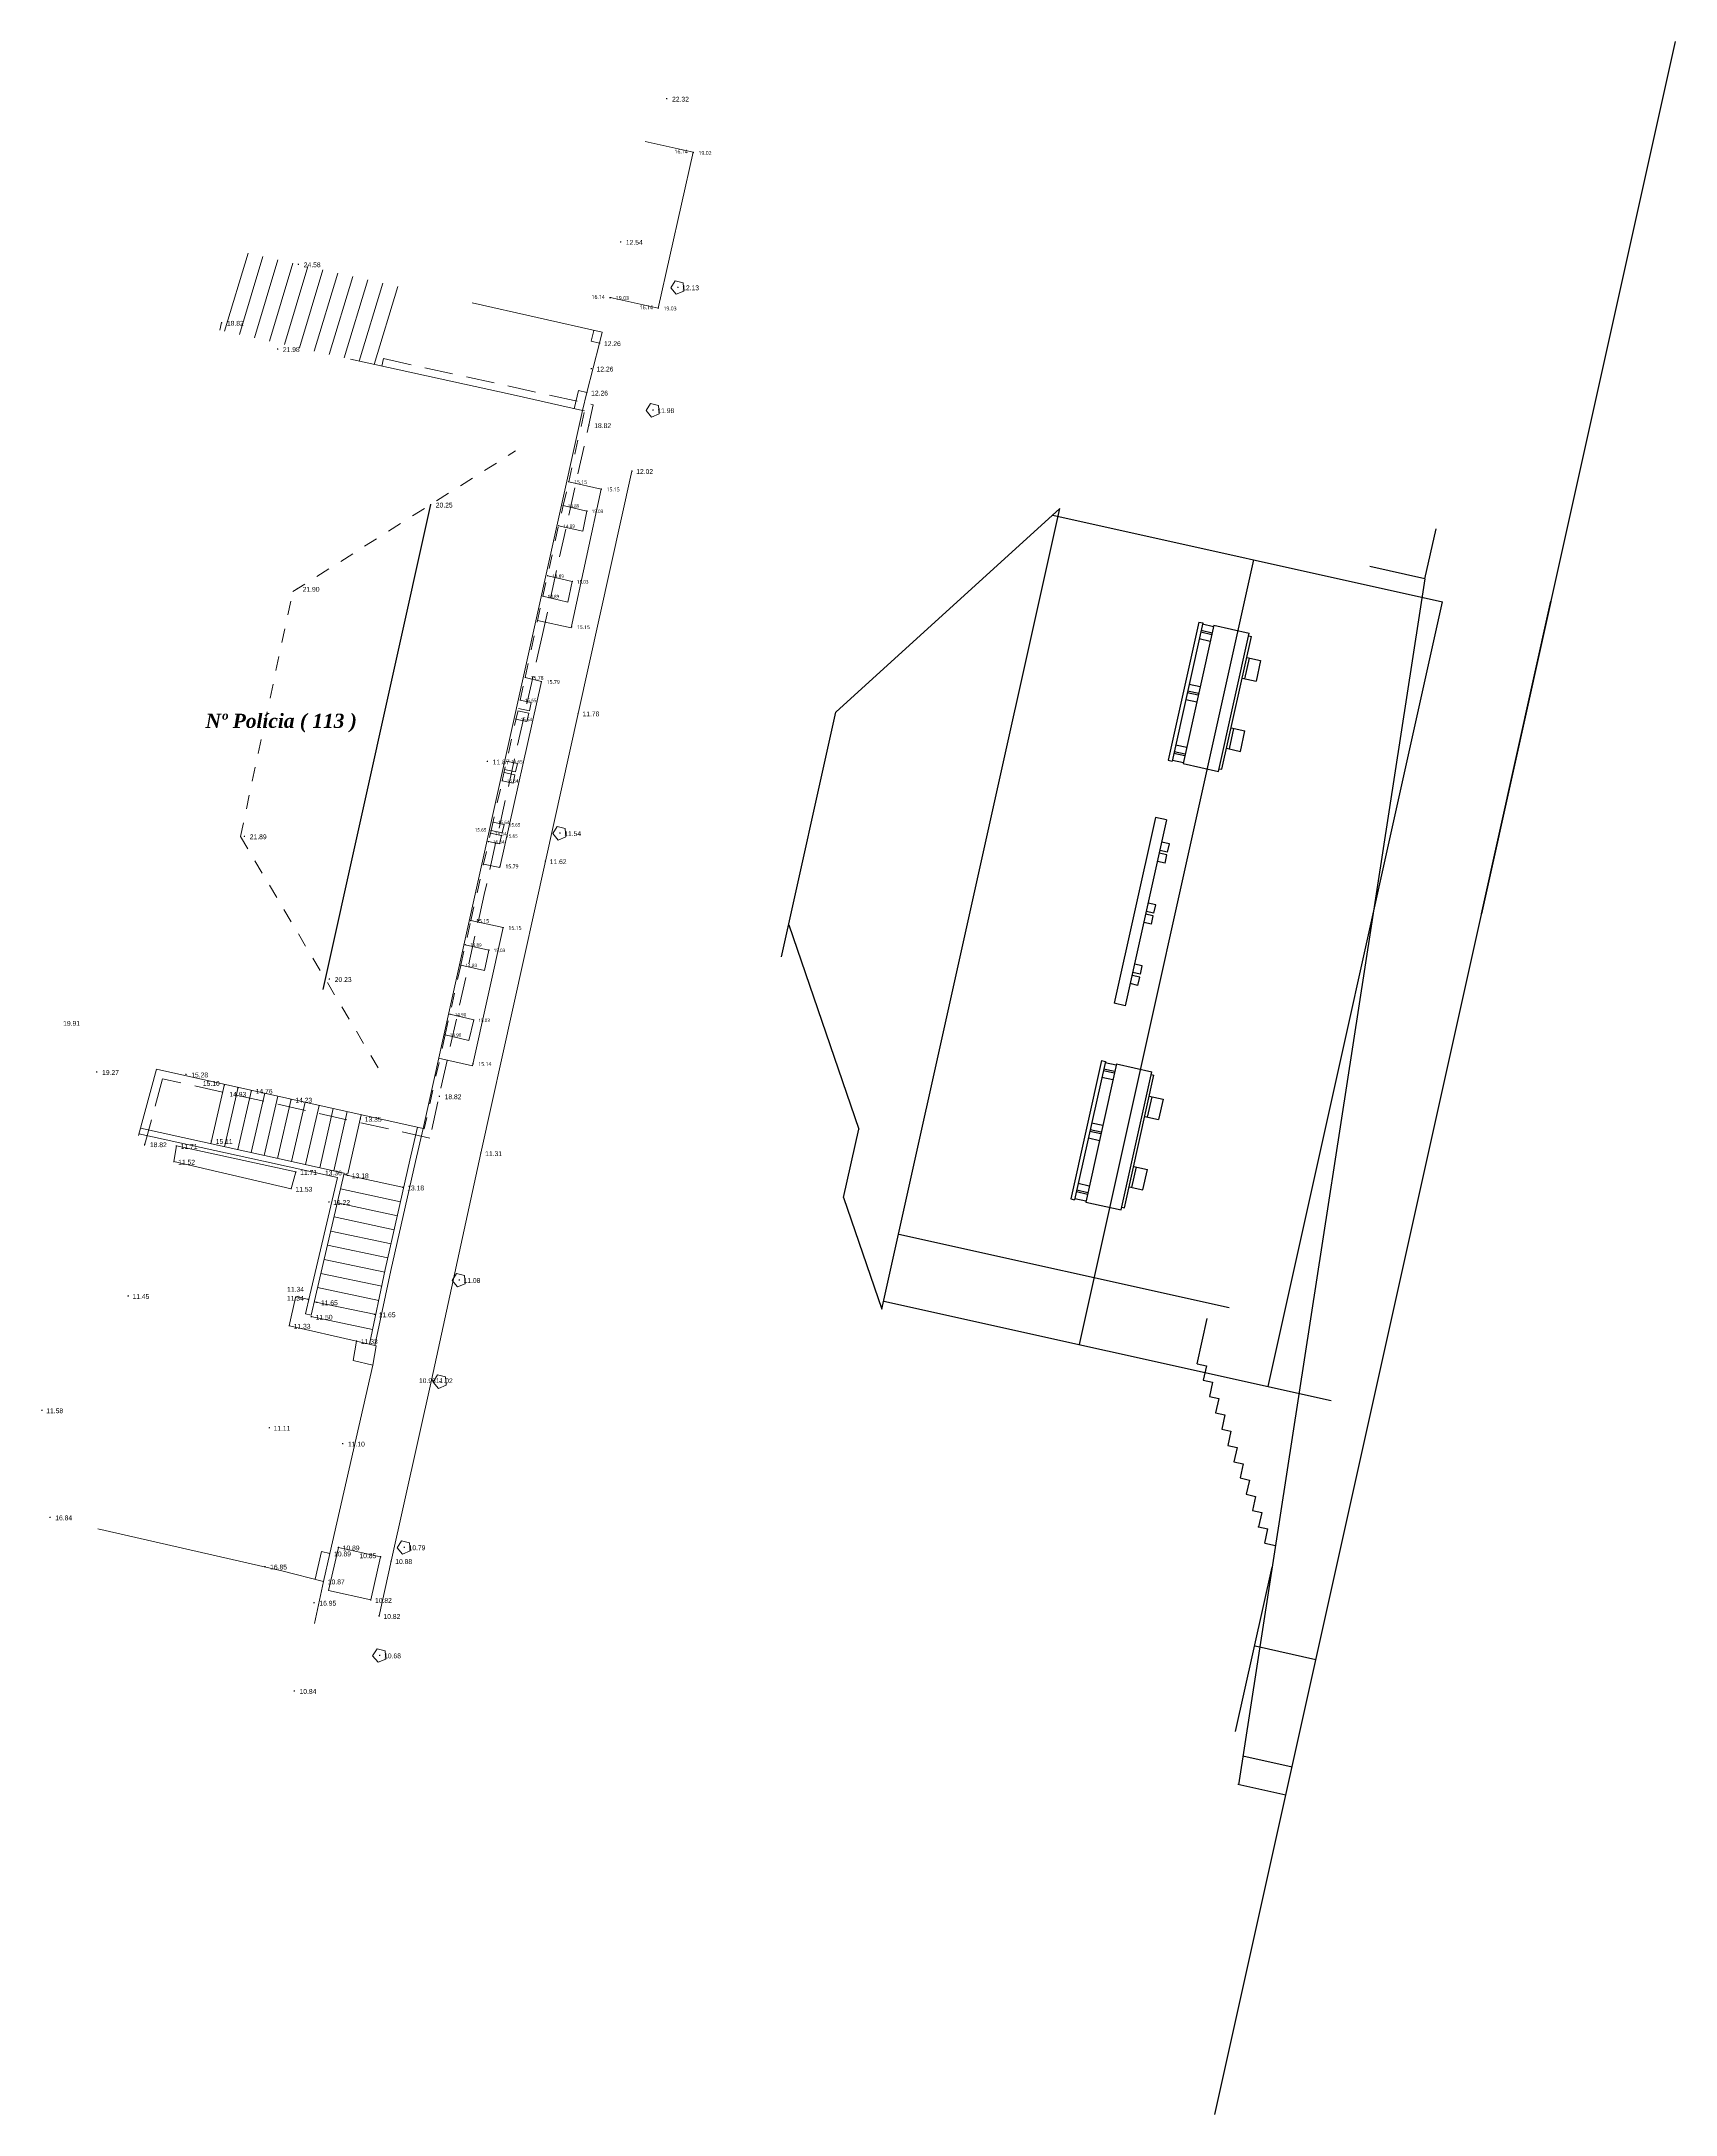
# Model space of a CAD drawing. Header units: millimetres. Extents: x 1778 to 2471, y 1406 to 1876.
# Drawn here: x 1918.93 to 1947.78, y 1499.81 to 1536.41 of the extents above; entities that cross this region are included whole.
import ezdxf
from ezdxf.enums import TextEntityAlignment as Align

# ---------------------------------------------------------------- set-up
doc = ezdxf.new("R2010")
doc.units = ezdxf.units.MM
doc.linetypes.add('RAYITAS', pattern=[0.5, 0.25, -0.25])
doc.linetypes.add('TRAZOS', pattern=[0.75, 0.5, -0.25])
for name, color, linetype, lineweight in [('02_Lev_22abril2023', 7, 'Continuous', 0), ('05_Cerceas', 7, 'Continuous', 0), ('06_Soleiras', 7, 'Continuous', 0), ('07_Coroamento_muro', 7, 'Continuous', 0), ('10_Varandas_Pnts', 7, 'Continuous', 0), ('construcao', 6, 'Continuous', 0), ('cxs', 7, 'Continuous', 0), ('cxs_agua', 7, 'Continuous', 0), ('escadas_degraus', 7, 'Continuous', 0), ('lancil', 7, 'Continuous', 0), ('linha_cume', 7, 'Continuous', 0), ('muro', 7, 'Continuous', 0), ('pilares', 7, 'Continuous', 0), ('Pilares_suporte_varanda', 7, 'Continuous', 0), ('texto', 7, 'Continuous', 0), ('varanda', 7, 'Continuous', 0)]:
    doc.layers.add(name, color=color, linetype=linetype, lineweight=lineweight)
doc.styles.add('Arial', font='arial.ttf', dxfattribs={"height": 0.2})
doc.styles.add('Segoe UI', font='segoeui.ttf', dxfattribs={"height": 0.2})
doc.styles.add('Times New Roman', font='timesbi.ttf', dxfattribs={"height": 0.2})

msp = doc.modelspace()

# ---------------------------------------------------------------- linework, layer by layer
for p, q in [((1939.645, 1499.811), (1947.776, 1536.406)), ((1925.799, 1528.23), (1923.897, 1519.671)), ((1936.91, 1528.164), (1932.955, 1524.564)), ((1933.768, 1514.026), (1936.91, 1528.164)), ((1936.781, 1528.047), (1943.663, 1526.517)), ((1943.353, 1526.92), (1943.549, 1527.8)), ((1937.256, 1513.404), (1940.335, 1527.257)), ((1943.353, 1526.92), (1942.377, 1527.137)), ((1943.353, 1526.92), (1940.061, 1505.634)), ((1940.585, 1512.664), (1943.663, 1526.517)), ((1944.353, 1521.009), (1945.577, 1526.524)), ((1944.355, 1521.008), (1945.58, 1526.524)), ((1944.355, 1521.008), (1945.58, 1526.524)), ((1944.357, 1521.008), (1945.583, 1526.523)), ((1939.363, 1526.158), (1938.821, 1523.718)), ((1939.431, 1526.143), (1938.889, 1523.703)), ((1939.627, 1526.1), (1939.084, 1523.659)), ((1939.363, 1526.158), (1939.431, 1526.143)), ((1939.427, 1526.124), (1939.622, 1526.08)), ((1939.627, 1526.1), (1940.251, 1525.961)), ((1939.564, 1525.817), (1939.369, 1525.86)), ((1939.59, 1525.934), (1939.395, 1525.977)), ((1939.596, 1525.963), (1939.401, 1526.006)), ((1939.709, 1523.52), (1940.251, 1525.961)), ((1939.769, 1523.558), (1940.289, 1525.901)), ((1940.241, 1525.912), (1940.289, 1525.901)), ((1940.176, 1525.158), (1940.256, 1525.519)), ((1940.207, 1525.53), (1940.451, 1525.476)), ((1940.451, 1525.476), (1940.371, 1525.115)), ((1939.359, 1524.894), (1939.164, 1524.937)), ((1939.385, 1525.011), (1939.19, 1525.055)), ((1940.127, 1525.169), (1940.371, 1525.115)), ((1931.996, 1520.249), (1932.955, 1524.564)), ((1939.131, 1524.791), (1939.326, 1524.748)), ((1939.352, 1524.865), (1939.157, 1524.908)), ((1939.9, 1523.918), (1939.98, 1524.28)), ((1939.932, 1524.29), (1940.176, 1524.236)), ((1940.095, 1523.875), (1940.176, 1524.236)), ((1939.115, 1523.796), (1938.92, 1523.839)), ((1939.121, 1523.825), (1938.926, 1523.869)), ((1939.147, 1523.942), (1938.952, 1523.986)), ((1939.851, 1523.929), (1940.095, 1523.875)), ((1938.821, 1523.718), (1938.889, 1523.703)), ((1938.894, 1523.722), (1939.089, 1523.679)), ((1939.084, 1523.659), (1939.709, 1523.52)), ((1939.72, 1523.569), (1939.769, 1523.558)), ((1938.596, 1522.707), (1937.868, 1519.427)), ((1938.792, 1522.664), (1938.063, 1519.384)), ((1938.792, 1522.664), (1938.596, 1522.707)), ((1938.798, 1522.048), (1938.661, 1522.078)), ((1938.809, 1522.097), (1938.672, 1522.127)), ((1938.841, 1522.243), (1938.705, 1522.274)), ((1938.766, 1521.902), (1938.798, 1522.048)), ((1938.809, 1522.097), (1938.841, 1522.243)), ((1938.766, 1521.902), (1938.629, 1521.932)), ((1938.558, 1520.969), (1938.422, 1521)), ((1938.569, 1521.018), (1938.433, 1521.048)), ((1938.602, 1521.164), (1938.465, 1521.195)), ((1938.526, 1520.823), (1938.558, 1520.969)), ((1938.569, 1521.018), (1938.602, 1521.164)), ((1932.121, 1520.811), (1933.358, 1517.205)), ((1938.526, 1520.823), (1938.389, 1520.853)), ((1938.319, 1519.891), (1938.182, 1519.921)), ((1938.33, 1519.939), (1938.193, 1519.97)), ((1938.362, 1520.086), (1938.225, 1520.116)), ((1938.286, 1519.744), (1938.319, 1519.891)), ((1938.33, 1519.939), (1938.362, 1520.086)), ((1938.063, 1519.384), (1937.868, 1519.427)), ((1938.286, 1519.744), (1938.15, 1519.774)), ((1937.643, 1518.417), (1937.101, 1515.977)), ((1937.711, 1518.402), (1937.169, 1515.961)), ((1937.907, 1518.358), (1937.364, 1515.918)), ((1937.643, 1518.417), (1937.711, 1518.402)), ((1937.707, 1518.382), (1937.902, 1518.339)), ((1937.907, 1518.358), (1938.531, 1518.22)), ((1937.844, 1518.075), (1937.648, 1518.119)), ((1937.87, 1518.193), (1937.674, 1518.236)), ((1937.876, 1518.222), (1937.681, 1518.265)), ((1937.989, 1515.779), (1938.531, 1518.22)), ((1938.049, 1515.817), (1938.569, 1518.16)), ((1938.52, 1518.171), (1938.569, 1518.16)), ((1938.455, 1517.417), (1938.536, 1517.778)), ((1938.487, 1517.789), (1938.731, 1517.735)), ((1938.731, 1517.735), (1938.651, 1517.374)), ((1937.665, 1517.27), (1937.469, 1517.313)), ((1938.407, 1517.428), (1938.651, 1517.374)), ((1933.091, 1516.001), (1933.358, 1517.205)), ((1937.411, 1517.05), (1937.606, 1517.006)), ((1937.632, 1517.124), (1937.437, 1517.167)), ((1937.639, 1517.153), (1937.443, 1517.196)), ((1938.18, 1516.177), (1938.26, 1516.538)), ((1938.211, 1516.549), (1938.455, 1516.495)), ((1937.427, 1516.201), (1937.232, 1516.244)), ((1938.131, 1516.188), (1938.375, 1516.134)), ((1938.375, 1516.134), (1938.455, 1516.495)), ((1933.091, 1516.001), (1933.768, 1514.026)), ((1937.101, 1515.977), (1937.169, 1515.961)), ((1937.173, 1515.981), (1937.369, 1515.938)), ((1937.395, 1516.055), (1937.199, 1516.098)), ((1937.401, 1516.084), (1937.206, 1516.127)), ((1937.364, 1515.918), (1937.989, 1515.779)), ((1938, 1515.828), (1938.049, 1515.817)), ((1934.063, 1515.353), (1939.894, 1514.057)), ((1933.801, 1514.172), (1941.697, 1512.417)), ((1939.331, 1513.061), (1939.51, 1513.866)), ((1939.331, 1513.061), (1939.496, 1513.025)), ((1939.496, 1513.025), (1939.44, 1512.773)), ((1939.44, 1512.773), (1939.604, 1512.737)), ((1939.604, 1512.737), (1939.548, 1512.486)), ((1939.548, 1512.486), (1939.712, 1512.449)), ((1939.712, 1512.449), (1939.657, 1512.198)), ((1939.657, 1512.198), (1939.821, 1512.162)), ((1939.821, 1512.162), (1939.765, 1511.911)), ((1939.765, 1511.911), (1939.929, 1511.874)), ((1939.929, 1511.874), (1939.873, 1511.623)), ((1939.873, 1511.623), (1940.037, 1511.586)), ((1940.037, 1511.586), (1939.982, 1511.335)), ((1939.982, 1511.335), (1940.146, 1511.299)), ((1940.146, 1511.299), (1940.09, 1511.048)), ((1940.09, 1511.048), (1940.254, 1511.011)), ((1940.254, 1511.011), (1940.198, 1510.76)), ((1940.198, 1510.76), (1940.363, 1510.724)), ((1940.363, 1510.724), (1940.307, 1510.472)), ((1940.307, 1510.472), (1940.471, 1510.436)), ((1940.471, 1510.436), (1940.415, 1510.185)), ((1940.415, 1510.185), (1940.579, 1510.148)), ((1940.524, 1509.897), (1940.579, 1510.148)), ((1940.524, 1509.897), (1940.714, 1509.855)), ((1940.01, 1506.57), (1940.655, 1509.473)), ((1941.429, 1507.838), (1940.355, 1508.077)), ((1941.007, 1505.942), (1940.138, 1506.135)), ((1940.897, 1505.448), (1940.048, 1505.637))]:
    msp.add_line(p, q)
msp.add_point((1940.415, 1510.185))
at = {"layer": '02_Lev_22abril2023', "linetype": 'Continuous', "lineweight": 0}
for p, q in [((1930.156, 1532.067), (1930.173, 1532.067)), ((1930.165, 1532.058), (1930.165, 1532.075)), ((1928.775, 1531.081), (1928.792, 1531.081)), ((1928.783, 1531.072), (1928.783, 1531.089)), ((1928.549, 1530.208), (1928.566, 1530.208)), ((1928.558, 1530.199), (1928.558, 1530.216)), ((1929.719, 1529.899), (1929.736, 1529.899)), ((1929.727, 1529.891), (1929.727, 1529.908)), ((1929.345, 1528.823), (1929.362, 1528.823)), ((1929.353, 1528.815), (1929.353, 1528.832)), ((1928.404, 1524.537), (1928.404, 1524.554)), ((1928.396, 1524.545), (1928.413, 1524.545)), ((1928.074, 1522.432), (1928.091, 1522.432)), ((1928.083, 1522.423), (1928.083, 1522.44)), ((1927.818, 1521.937), (1927.835, 1521.937)), ((1927.826, 1521.929), (1927.826, 1521.946)), ((1922.148, 1517.984), (1922.165, 1517.984)), ((1922.156, 1517.975), (1922.156, 1517.992)), ((1922.389, 1517.934), (1922.406, 1517.934)), ((1922.397, 1517.925), (1922.397, 1517.942)), ((1922.628, 1517.882), (1922.645, 1517.882)), ((1922.636, 1517.874), (1922.636, 1517.891)), ((1923.327, 1517.726), (1923.344, 1517.726)), ((1923.335, 1517.718), (1923.335, 1517.735)), ((1924.552, 1517.388), (1924.569, 1517.388)), ((1924.561, 1517.38), (1924.561, 1517.397)), ((1921.304, 1516.91), (1921.321, 1516.91)), ((1921.313, 1516.901), (1921.313, 1516.918)), ((1921.922, 1516.997), (1921.939, 1516.997)), ((1921.93, 1516.989), (1921.93, 1517.006)), ((1921.259, 1516.632), (1921.276, 1516.632)), ((1921.268, 1516.624), (1921.268, 1516.641)), ((1926.678, 1516.782), (1926.695, 1516.782)), ((1926.686, 1516.774), (1926.686, 1516.791)), ((1923.33, 1516.154), (1923.347, 1516.154)), ((1923.338, 1516.146), (1923.338, 1516.163)), ((1923.412, 1516.45), (1923.429, 1516.45)), ((1923.421, 1516.442), (1923.421, 1516.459)), ((1924.301, 1516.416), (1924.318, 1516.416)), ((1924.31, 1516.408), (1924.31, 1516.425)), ((1924.325, 1516.39), (1924.342, 1516.39)), ((1924.333, 1516.382), (1924.333, 1516.399)), ((1925.302, 1516.177), (1925.319, 1516.177)), ((1925.31, 1516.168), (1925.31, 1516.185)), ((1923.997, 1515.92), (1924.014, 1515.92)), ((1924.006, 1515.911), (1924.006, 1515.928)), ((1926.296, 1514.544), (1926.313, 1514.544)), ((1926.305, 1514.535), (1926.305, 1514.552)), ((1920.453, 1514.261), (1920.47, 1514.261)), ((1920.461, 1514.252), (1920.461, 1514.269)), ((1923.408, 1514.235), (1923.425, 1514.235)), ((1923.416, 1514.226), (1923.416, 1514.243)), ((1923.629, 1514.204), (1923.646, 1514.204)), ((1923.637, 1514.196), (1923.637, 1514.213)), ((1923.78, 1514.15), (1923.797, 1514.15)), ((1923.789, 1514.141), (1923.789, 1514.158)), ((1924.799, 1513.937), (1924.816, 1513.937)), ((1924.807, 1513.928), (1924.807, 1513.945)), ((1923.298, 1513.736), (1923.315, 1513.736)), ((1923.306, 1513.727), (1923.306, 1513.744)), ((1923.687, 1513.895), (1923.704, 1513.895)), ((1923.695, 1513.886), (1923.695, 1513.903)), ((1924.484, 1513.465), (1924.501, 1513.465)), ((1924.493, 1513.456), (1924.493, 1513.473)), ((1925.808, 1512.774), (1925.825, 1512.774)), ((1925.816, 1512.765), (1925.816, 1512.782)), ((1925.959, 1512.75), (1925.976, 1512.75)), ((1925.967, 1512.742), (1925.967, 1512.759)), ((1918.931, 1512.244), (1918.948, 1512.244)), ((1918.939, 1512.235), (1918.939, 1512.252)), ((1922.942, 1511.934), (1922.959, 1511.934)), ((1922.951, 1511.925), (1922.951, 1511.942)), ((1924.012, 1509.716), (1924.029, 1509.716)), ((1924.02, 1509.708), (1924.02, 1509.725)), ((1924.164, 1509.822), (1924.181, 1509.822)), ((1924.173, 1509.813), (1924.173, 1509.83)), ((1924.909, 1509.659), (1924.926, 1509.659)), ((1924.918, 1509.65), (1924.918, 1509.667)), ((1925.092, 1509.582), (1925.109, 1509.582)), ((1925.101, 1509.573), (1925.101, 1509.59)), ((1925.326, 1509.825), (1925.343, 1509.825)), ((1925.334, 1509.817), (1925.334, 1509.834)), ((1923.901, 1509.223), (1923.918, 1509.223)), ((1923.909, 1509.215), (1923.909, 1509.232)), ((1924.734, 1508.896), (1924.751, 1508.896)), ((1924.742, 1508.888), (1924.742, 1508.905)), ((1924.883, 1508.613), (1924.9, 1508.613)), ((1924.892, 1508.604), (1924.892, 1508.621)), ((1924.894, 1507.917), (1924.911, 1507.917)), ((1924.902, 1507.909), (1924.902, 1507.926))]:
    msp.add_line(p, q, dxfattribs=at)
for p in [(1930.165, 1532.067), (1928.783, 1531.081), (1928.558, 1530.208), (1929.727, 1529.899), (1929.353, 1528.823), (1928.404, 1524.545), (1928.083, 1522.432), (1927.826, 1521.937), (1922.156, 1517.984), (1922.397, 1517.934), (1922.636, 1517.882), (1923.335, 1517.726), (1924.561, 1517.388), (1921.313, 1516.91), (1921.93, 1516.997), (1921.268, 1516.632), (1926.686, 1516.782), (1923.338, 1516.154), (1923.421, 1516.45), (1924.31, 1516.416), (1924.333, 1516.39), (1925.31, 1516.177), (1924.006, 1515.92), (1926.305, 1514.544), (1920.461, 1514.261), (1923.416, 1514.235), (1923.637, 1514.204), (1923.789, 1514.15), (1924.807, 1513.937), (1923.306, 1513.736), (1923.695, 1513.895), (1924.493, 1513.465), (1925.816, 1512.774), (1925.967, 1512.75), (1918.939, 1512.244), (1922.951, 1511.934), (1924.02, 1509.716), (1924.173, 1509.822), (1924.918, 1509.659), (1925.101, 1509.582), (1925.334, 1509.825), (1923.909, 1509.223), (1924.742, 1508.896), (1924.892, 1508.613), (1924.902, 1507.917)]:
    msp.add_point(p, dxfattribs=at)
at = {"layer": '05_Cerceas', "linetype": 'Continuous', "lineweight": 0}
for p, q in [((1929.961, 1535.397), (1929.978, 1535.397)), ((1929.969, 1535.389), (1929.969, 1535.406)), ((1923.459, 1532.473), (1923.476, 1532.473)), ((1923.467, 1532.464), (1923.467, 1532.481)), ((1922.102, 1531.441), (1922.119, 1531.441)), ((1922.111, 1531.433), (1922.111, 1531.45)), ((1928.587, 1529.634), (1928.604, 1529.634)), ((1928.596, 1529.625), (1928.596, 1529.642)), ((1925.79, 1528.23), (1925.807, 1528.23)), ((1925.799, 1528.222), (1925.799, 1528.239)), ((1923.44, 1526.745), (1923.457, 1526.745)), ((1923.449, 1526.736), (1923.449, 1526.753)), ((1922.506, 1522.376), (1922.523, 1522.376)), ((1922.514, 1522.368), (1922.514, 1522.385)), ((1924.006, 1519.856), (1924.023, 1519.856)), ((1924.015, 1519.848), (1924.015, 1519.865)), ((1919.899, 1518.215), (1919.916, 1518.215)), ((1919.908, 1518.207), (1919.908, 1518.224)), ((1925.946, 1517.787), (1925.963, 1517.787)), ((1925.955, 1517.779), (1925.955, 1517.796)), ((1920.744, 1516.94), (1920.761, 1516.94)), ((1920.752, 1516.931), (1920.752, 1516.948)), ((1919.073, 1510.353), (1919.09, 1510.353)), ((1919.082, 1510.344), (1919.082, 1510.361)), ((1922.866, 1509.485), (1922.883, 1509.485)), ((1922.874, 1509.476), (1922.874, 1509.493)), ((1923.735, 1508.847), (1923.752, 1508.847)), ((1923.743, 1508.838), (1923.743, 1508.855))]:
    msp.add_line(p, q, dxfattribs=at)
for p in [(1929.969, 1535.397), (1923.467, 1532.473), (1922.111, 1531.441), (1928.596, 1529.634), (1925.799, 1528.23), (1923.449, 1526.745), (1922.514, 1522.376), (1924.015, 1519.856), (1919.908, 1518.215), (1925.955, 1517.787), (1920.752, 1516.94), (1919.082, 1510.353), (1922.874, 1509.485), (1923.743, 1508.847)]:
    msp.add_point(p, dxfattribs=at)
at = {"layer": '06_Soleiras', "linetype": 'Continuous', "lineweight": 0}
for p, q in [((1929.145, 1532.869), (1929.162, 1532.869)), ((1929.154, 1532.861), (1929.154, 1532.878)), ((1928.628, 1530.632), (1928.645, 1530.632)), ((1928.636, 1530.623), (1928.636, 1530.64)), ((1926.795, 1523.697), (1926.812, 1523.697)), ((1926.804, 1523.688), (1926.804, 1523.705)), ((1921.473, 1518.172), (1921.49, 1518.172)), ((1921.481, 1518.163), (1921.481, 1518.18)), ((1924.24, 1511.656), (1924.257, 1511.656)), ((1924.249, 1511.647), (1924.249, 1511.664)), ((1923.384, 1507.289), (1923.401, 1507.289)), ((1923.393, 1507.28), (1923.393, 1507.297))]:
    msp.add_line(p, q, dxfattribs=at)
for p in [(1929.154, 1532.869), (1928.636, 1530.632), (1926.804, 1523.697), (1921.481, 1518.172), (1924.249, 1511.656), (1923.393, 1507.289)]:
    msp.add_point(p, dxfattribs=at)
at = {"layer": '07_Coroamento_muro', "linetype": 'Continuous', "lineweight": 0}
for p, q in [((1923.09, 1530.976), (1923.107, 1530.976)), ((1923.098, 1530.968), (1923.098, 1530.985))]:
    msp.add_line(p, q, dxfattribs=at)
msp.add_point((1923.098, 1530.976), dxfattribs=at)
at = {"layer": '10_Varandas_Pnts', "linetype": 'Continuous', "lineweight": 0}
for p, q in [((1930.423, 1534.45), (1930.44, 1534.45)), ((1930.427, 1534.444), (1930.444, 1534.444)), ((1930.432, 1534.442), (1930.432, 1534.459)), ((1930.435, 1534.436), (1930.435, 1534.453)), ((1928.958, 1531.884), (1928.975, 1531.884)), ((1928.966, 1531.875), (1928.966, 1531.892)), ((1928.968, 1531.884), (1928.985, 1531.884)), ((1928.976, 1531.876), (1928.976, 1531.893)), ((1929.809, 1531.701), (1929.826, 1531.701)), ((1929.809, 1531.7), (1929.826, 1531.7)), ((1929.817, 1531.692), (1929.817, 1531.709)), ((1929.818, 1531.692), (1929.818, 1531.709)), ((1928.229, 1528.635), (1928.246, 1528.635)), ((1928.238, 1528.627), (1928.238, 1528.644)), ((1928.805, 1528.506), (1928.822, 1528.506)), ((1928.813, 1528.498), (1928.813, 1528.515)), ((1928.28, 1526.075), (1928.297, 1526.075)), ((1928.288, 1526.066), (1928.288, 1526.083)), ((1927.461, 1525.18), (1927.478, 1525.18)), ((1927.47, 1525.171), (1927.47, 1525.188)), ((1927.747, 1525.106), (1927.764, 1525.106)), ((1927.756, 1525.098), (1927.756, 1525.115)), ((1927.018, 1521.851), (1927.035, 1521.851)), ((1927.027, 1521.843), (1927.027, 1521.86)), ((1926.51, 1520.879), (1926.51, 1520.896)), ((1926.501, 1520.888), (1926.518, 1520.888)), ((1927.072, 1520.764), (1927.089, 1520.764)), ((1927.081, 1520.756), (1927.081, 1520.773)), ((1926.54, 1518.363), (1926.557, 1518.363)), ((1926.549, 1518.354), (1926.549, 1518.371))]:
    msp.add_line(p, q, dxfattribs=at)
for p in [(1930.432, 1534.45), (1930.435, 1534.444), (1928.966, 1531.884), (1928.976, 1531.884), (1929.817, 1531.7), (1929.818, 1531.701), (1928.238, 1528.635), (1928.813, 1528.506), (1928.288, 1526.075), (1927.47, 1525.18), (1927.756, 1525.106), (1927.027, 1521.851), (1926.51, 1520.888), (1927.081, 1520.764), (1926.549, 1518.363)]:
    msp.add_point(p, dxfattribs=at)
at = {"layer": 'construcao', "linetype": 'Continuous', "lineweight": 9}
for p, q in [((1928.829, 1531.273), (1926.533, 1531.79)), ((1924.388, 1530.797), (1927.256, 1530.166)), ((1927.256, 1530.166), (1928.482, 1529.891)), ((1928.482, 1529.891), (1925.666, 1517.219)), ((1920.959, 1518.265), (1920.643, 1517.096)), ((1925.666, 1517.219), (1920.959, 1518.265)), ((1919.928, 1510.148), (1923.175, 1509.407)), ((1923.175, 1509.407), (1923.909, 1509.223)), ((1923.909, 1509.223), (1923.749, 1508.478))]:
    msp.add_line(p, q, dxfattribs=at)
at = {"layer": 'construcao', "linetype": 'TRAZOS', "lineweight": 9}
for p, q in [((1922.107, 1531.444), (1922.077, 1531.309)), ((1924.966, 1530.808), (1924.937, 1530.676)), ((1924.966, 1530.808), (1928.672, 1529.994)), ((1928.672, 1529.994), (1927.773, 1525.936)), ((1927.773, 1525.936), (1926.746, 1521.346)), ((1926.746, 1521.346), (1925.786, 1517.047)), ((1921.069, 1518.096), (1920.751, 1516.918)), ((1925.786, 1517.047), (1921.069, 1518.096))]:
    msp.add_line(p, q, dxfattribs=at)
at = {"layer": 'construcao', "linetype": 'RAYITAS', "lineweight": 5}
for p, q in [((1928.238, 1528.635), (1928.516, 1529.883)), ((1928.482, 1529.891), (1928.516, 1529.883)), ((1928.139, 1528.213), (1928.238, 1528.635)), ((1927.782, 1526.614), (1928.139, 1528.213)), ((1927.47, 1525.18), (1927.782, 1526.614)), ((1927.383, 1524.779), (1927.47, 1525.18)), ((1927.064, 1523.356), (1927.383, 1524.779)), ((1926.867, 1522.478), (1927.064, 1523.356)), ((1926.51, 1520.888), (1926.867, 1522.478)), ((1926.333, 1520.102), (1926.51, 1520.888)), ((1926.057, 1518.873), (1926.333, 1520.102)), ((1926.057, 1518.873), (1925.688, 1517.214)), ((1925.688, 1517.214), (1925.666, 1517.219))]:
    msp.add_line(p, q, dxfattribs=at)
at = {"layer": 'cxs', "linetype": 'Continuous', "lineweight": 5}
for p, q in [((1924.173, 1509.822), (1923.998, 1509.059)), ((1924.173, 1509.822), (1924.918, 1509.659)), ((1924.918, 1509.659), (1924.742, 1508.896)), ((1923.998, 1509.059), (1924.742, 1508.896))]:
    msp.add_line(p, q, dxfattribs=at)
at = {"layer": 'cxs', "linetype": 'Continuous', "lineweight": 0}
for points in [[(1930.117, 1532.182), (1930.04, 1532.057), (1930.136, 1531.945), (1930.271, 1532.001), (1930.26, 1532.148), (1930.117, 1532.182)], [(1929.68, 1530.014), (1929.603, 1529.889), (1929.698, 1529.777), (1929.834, 1529.834), (1929.822, 1529.98), (1929.68, 1530.014)], [(1928.035, 1522.547), (1927.958, 1522.422), (1928.054, 1522.31), (1928.189, 1522.367), (1928.178, 1522.513), (1928.035, 1522.547)], [(1926.257, 1514.659), (1926.18, 1514.534), (1926.276, 1514.422), (1926.411, 1514.478), (1926.4, 1514.625), (1926.257, 1514.659)], [(1925.92, 1512.866), (1925.843, 1512.74), (1925.938, 1512.629), (1926.074, 1512.685), (1926.062, 1512.831), (1925.92, 1512.866)], [(1925.287, 1509.941), (1925.21, 1509.815), (1925.305, 1509.704), (1925.441, 1509.76), (1925.429, 1509.906), (1925.287, 1509.941)], [(1924.854, 1508.033), (1924.777, 1507.907), (1924.873, 1507.796), (1925.009, 1507.852), (1924.997, 1507.998), (1924.854, 1508.033)]]:
    msp.add_lwpolyline(points, dxfattribs=at)
at = {"layer": 'cxs_agua', "linetype": 'Continuous', "lineweight": 5}
for points in [[(1930.117, 1532.182), (1930.04, 1532.057), (1930.136, 1531.945), (1930.271, 1532.001), (1930.26, 1532.148), (1930.117, 1532.182)], [(1929.68, 1530.014), (1929.603, 1529.889), (1929.698, 1529.777), (1929.834, 1529.834), (1929.822, 1529.98), (1929.68, 1530.014)], [(1928.035, 1522.547), (1927.958, 1522.422), (1928.054, 1522.31), (1928.189, 1522.367), (1928.178, 1522.513), (1928.035, 1522.547)], [(1926.257, 1514.659), (1926.18, 1514.534), (1926.276, 1514.422), (1926.411, 1514.478), (1926.4, 1514.625), (1926.257, 1514.659)], [(1925.92, 1512.866), (1925.843, 1512.74), (1925.938, 1512.629), (1926.074, 1512.685), (1926.062, 1512.831), (1925.92, 1512.866)], [(1925.287, 1509.941), (1925.21, 1509.815), (1925.305, 1509.704), (1925.441, 1509.76), (1925.429, 1509.906), (1925.287, 1509.941)], [(1924.854, 1508.033), (1924.777, 1507.907), (1924.873, 1507.796), (1925.009, 1507.852), (1924.997, 1507.998), (1924.854, 1508.033)]]:
    msp.add_lwpolyline(points, dxfattribs=at)
at = {"layer": 'escadas_degraus', "linetype": 'Continuous', "lineweight": 5}
for p, q in [((1922.161, 1531.29), (1922.577, 1532.669)), ((1922.426, 1531.232), (1922.841, 1532.61)), ((1922.69, 1531.173), (1923.106, 1532.551)), ((1922.954, 1531.115), (1923.37, 1532.493)), ((1923.219, 1531.056), (1923.634, 1532.434)), ((1923.483, 1530.998), (1923.899, 1532.375)), ((1923.747, 1530.939), (1924.163, 1532.317)), ((1924.012, 1530.881), (1924.427, 1532.258)), ((1924.276, 1530.822), (1924.692, 1532.199)), ((1924.541, 1530.764), (1924.956, 1532.14)), ((1924.805, 1530.706), (1925.22, 1532.082)), ((1922.16, 1517.998), (1921.919, 1516.949)), ((1922.4, 1517.945), (1922.159, 1516.896)), ((1922.638, 1517.892), (1922.398, 1516.844)), ((1922.871, 1517.84), (1922.631, 1516.792)), ((1923.105, 1517.788), (1922.864, 1516.741)), ((1923.338, 1517.736), (1923.097, 1516.689)), ((1923.585, 1517.681), (1923.346, 1516.635)), ((1923.833, 1517.626), (1923.594, 1516.58)), ((1924.081, 1517.571), (1923.842, 1516.525)), ((1924.329, 1517.516), (1924.09, 1516.47)), ((1924.577, 1517.461), (1924.338, 1516.416)), ((1921.268, 1516.632), (1921.313, 1516.91)), ((1923.421, 1516.45), (1921.313, 1516.91)), ((1923.338, 1516.154), (1921.268, 1516.632)), ((1923.338, 1516.154), (1923.421, 1516.45)), ((1925.27, 1515.922), (1924.211, 1516.155)), ((1925.327, 1516.173), (1924.269, 1516.404)), ((1925.214, 1515.674), (1924.153, 1515.906)), ((1925.102, 1515.183), (1924.036, 1515.406)), ((1925.158, 1515.426), (1924.095, 1515.656)), ((1925.046, 1514.933), (1923.978, 1515.156)), ((1924.99, 1514.683), (1923.92, 1514.907)), ((1924.884, 1514.182), (1923.804, 1514.408)), ((1924.937, 1514.433), (1923.862, 1514.658)), ((1923.306, 1513.736), (1923.416, 1514.235)), ((1923.445, 1514.247), (1923.653, 1514.201)), ((1923.67, 1514.273), (1923.593, 1513.945)), ((1923.768, 1514.25), (1923.69, 1513.922)), ((1924.831, 1513.932), (1923.746, 1514.159)), ((1924.493, 1513.465), (1923.309, 1513.731)), ((1924.775, 1513.668), (1923.684, 1513.897))]:
    msp.add_line(p, q, dxfattribs=at)
for centre, radius, start, end in [((1923.437, 1514.224), 0.0234, 71.5331, 153.7715), ((1923.311, 1513.735), 0.00471, 176.4606, 246.1968)]:
    msp.add_arc(centre, radius, start, end, dxfattribs=at)
at = {"layer": 'lancil', "linetype": 'Continuous', "lineweight": 9}
for p, q in [((1928.404, 1524.545), (1929.353, 1528.823)), ((1927.826, 1521.937), (1928.404, 1524.545)), ((1926.686, 1516.782), (1927.826, 1521.937)), ((1925.816, 1512.774), (1926.686, 1516.782)), ((1925.101, 1509.582), (1925.816, 1512.774)), ((1924.892, 1508.613), (1925.101, 1509.582))]:
    msp.add_line(p, q, dxfattribs=at)
at = {"layer": 'linha_cume', "linetype": 'RAYITAS', "lineweight": 20}
for p, q in [((1923.368, 1526.694), (1927.299, 1529.179)), ((1922.443, 1522.371), (1923.368, 1526.694)), ((1922.443, 1522.371), (1924.878, 1518.282))]:
    msp.add_line(p, q, dxfattribs=at)
at = {"layer": 'muro', "linetype": 'Continuous', "lineweight": 5}
for p, q in [((1928.683, 1531.306), (1928.637, 1531.116)), ((1928.829, 1531.273), (1928.783, 1531.081)), ((1928.783, 1531.081), (1928.558, 1530.208)), ((1928.783, 1531.081), (1928.637, 1531.116)), ((1928.412, 1530.243), (1928.335, 1529.923)), ((1928.558, 1530.208), (1928.412, 1530.243)), ((1928.558, 1530.208), (1928.482, 1529.891)), ((1925.569, 1517.241), (1925.436, 1516.656)), ((1922.848, 1516.642), (1920.651, 1517.126)), ((1922.869, 1516.74), (1920.678, 1517.223)), ((1925.666, 1517.219), (1925.534, 1516.634)), ((1924.154, 1516.354), (1922.848, 1516.642)), ((1924.275, 1516.43), (1922.869, 1516.74)), ((1925.436, 1516.656), (1925, 1514.73)), ((1925.534, 1516.634), (1925.097, 1514.708)), ((1924.154, 1516.354), (1923.67, 1514.273)), ((1924.275, 1516.43), (1923.768, 1514.25)), ((1925, 1514.729), (1924.72, 1513.409)), ((1925.097, 1514.708), (1924.817, 1513.385)), ((1923.69, 1513.922), (1923.593, 1513.945)), ((1924.493, 1513.465), (1924.435, 1513.124)), ((1924.493, 1513.465), (1924.837, 1513.38)), ((1924.837, 1513.38), (1924.778, 1513.039)), ((1924.778, 1513.039), (1924.02, 1509.716)), ((1924.435, 1513.124), (1924.778, 1513.039)), ((1923.874, 1509.749), (1923.764, 1509.259)), ((1924.02, 1509.716), (1923.874, 1509.749)), ((1924.02, 1509.716), (1923.909, 1509.223))]:
    msp.add_line(p, q, dxfattribs=at)
at = {"layer": 'pilares', "linetype": 'Continuous', "lineweight": 5}
for p, q in [((1928.139, 1528.213), (1928.56, 1528.117)), ((1928.06, 1527.856), (1928.486, 1527.759)), ((1928.486, 1527.759), (1928.56, 1528.117)), ((1927.868, 1526.975), (1928.3, 1526.874)), ((1928.224, 1526.511), (1928.3, 1526.874)), ((1927.782, 1526.614), (1928.224, 1526.511)), ((1927.34, 1524.591), (1927.532, 1524.549)), ((1927.35, 1524.633), (1927.543, 1524.59)), ((1927.383, 1524.779), (1927.575, 1524.737)), ((1927.5, 1524.402), (1927.532, 1524.549)), ((1927.543, 1524.59), (1927.575, 1524.737)), ((1927.307, 1524.445), (1927.5, 1524.402)), ((1927.096, 1523.503), (1927.289, 1523.46)), ((1927.106, 1523.554), (1927.299, 1523.511)), ((1927.139, 1523.7), (1927.332, 1523.658)), ((1927.256, 1523.314), (1927.289, 1523.46)), ((1927.299, 1523.511), (1927.332, 1523.658)), ((1927.064, 1523.356), (1927.256, 1523.314)), ((1926.856, 1522.428), (1927.051, 1522.387)), ((1926.867, 1522.478), (1927.062, 1522.434)), ((1926.905, 1522.627), (1927.098, 1522.585)), ((1927.017, 1522.24), (1927.051, 1522.387)), ((1927.062, 1522.434), (1927.098, 1522.585)), ((1926.82, 1522.281), (1927.017, 1522.24)), ((1926.413, 1520.462), (1926.83, 1520.368)), ((1926.83, 1520.368), (1926.749, 1520.008)), ((1926.333, 1520.102), (1926.749, 1520.008)), ((1926.142, 1519.235), (1926.562, 1519.133)), ((1926.562, 1519.133), (1926.474, 1518.772)), ((1926.057, 1518.873), (1926.474, 1518.772))]:
    msp.add_line(p, q, dxfattribs=at)
at = {"layer": 'Pilares_suporte_varanda', "linetype": 'Continuous', "lineweight": 0}
for p, q in [((1928.132, 1528.213), (1928.147, 1528.213)), ((1928.139, 1528.206), (1928.139, 1528.221)), ((1928.053, 1527.856), (1928.068, 1527.856)), ((1928.06, 1527.848), (1928.06, 1527.863)), ((1928.553, 1528.117), (1928.568, 1528.117)), ((1928.56, 1528.11), (1928.56, 1528.125)), ((1927.86, 1526.975), (1927.875, 1526.975)), ((1927.868, 1526.967), (1927.868, 1526.982)), ((1928.293, 1526.874), (1928.308, 1526.874)), ((1928.3, 1526.867), (1928.3, 1526.882)), ((1927.775, 1526.614), (1927.79, 1526.614)), ((1927.782, 1526.607), (1927.782, 1526.622)), ((1927.375, 1524.779), (1927.39, 1524.779)), ((1927.383, 1524.772), (1927.383, 1524.787)), ((1927.3, 1524.445), (1927.315, 1524.445)), ((1927.307, 1524.437), (1927.307, 1524.452)), ((1927.131, 1523.7), (1927.146, 1523.7)), ((1927.139, 1523.693), (1927.139, 1523.708)), ((1927.056, 1523.356), (1927.071, 1523.356)), ((1927.064, 1523.349), (1927.064, 1523.364)), ((1926.848, 1522.428), (1926.863, 1522.428)), ((1926.856, 1522.42), (1926.856, 1522.435)), ((1926.859, 1522.478), (1926.874, 1522.478)), ((1926.867, 1522.47), (1926.867, 1522.485)), ((1926.898, 1522.627), (1926.913, 1522.627)), ((1926.905, 1522.62), (1926.905, 1522.635)), ((1927.044, 1522.387), (1927.059, 1522.387)), ((1927.051, 1522.38), (1927.051, 1522.395)), ((1927.091, 1522.585), (1927.106, 1522.585)), ((1927.098, 1522.577), (1927.098, 1522.592)), ((1926.812, 1522.281), (1926.827, 1522.281)), ((1926.82, 1522.274), (1926.82, 1522.289)), ((1926.406, 1520.462), (1926.421, 1520.462)), ((1926.413, 1520.455), (1926.413, 1520.47)), ((1926.823, 1520.368), (1926.838, 1520.368)), ((1926.83, 1520.36), (1926.83, 1520.375)), ((1926.326, 1520.102), (1926.341, 1520.102)), ((1926.333, 1520.095), (1926.333, 1520.11)), ((1926.135, 1519.235), (1926.15, 1519.235)), ((1926.142, 1519.227), (1926.142, 1519.242)), ((1926.554, 1519.133), (1926.569, 1519.133)), ((1926.562, 1519.125), (1926.562, 1519.14)), ((1926.049, 1518.873), (1926.064, 1518.873)), ((1926.057, 1518.866), (1926.057, 1518.881))]:
    msp.add_line(p, q, dxfattribs=at)
for p in [(1928.139, 1528.213), (1928.06, 1527.856), (1928.56, 1528.117), (1927.868, 1526.975), (1928.3, 1526.874), (1927.782, 1526.614), (1927.383, 1524.779), (1927.307, 1524.445), (1927.139, 1523.7), (1927.064, 1523.356), (1926.856, 1522.428), (1926.867, 1522.478), (1926.905, 1522.627), (1927.051, 1522.387), (1927.098, 1522.585), (1926.82, 1522.281), (1926.413, 1520.462), (1926.83, 1520.368), (1926.333, 1520.102), (1926.142, 1519.235), (1926.562, 1519.133), (1926.057, 1518.873)]:
    msp.add_point(p, dxfattribs=at)
at = {"layer": 'varanda', "linetype": 'Continuous', "lineweight": 5}
for p, q in [((1930.432, 1534.45), (1929.585, 1534.639)), ((1929.817, 1531.7), (1930.432, 1534.45)), ((1928.967, 1531.886), (1929.817, 1531.7)), ((1928.813, 1528.506), (1928.238, 1528.635)), ((1928.284, 1526.054), (1928.813, 1528.506)), ((1928.284, 1526.054), (1927.688, 1526.182)), ((1927.756, 1525.106), (1927.02, 1521.822)), ((1927.47, 1525.18), (1927.756, 1525.106)), ((1927.02, 1521.822), (1926.734, 1521.886)), ((1927.081, 1520.764), (1926.51, 1520.888)), ((1926.54, 1518.324), (1927.081, 1520.764)), ((1926.54, 1518.324), (1925.941, 1518.456))]:
    msp.add_line(p, q, dxfattribs=at)

# ---------------------------------------------------------------- texts
at = {"layer": '02_Lev_22abril2023', "style": 'Arial'}
for s, p in [('12.13', (1930.241, 1532.015)), ('12.26', (1928.86, 1531.029)), ('12.26', (1928.634, 1530.156)), ('11.98', (1929.804, 1529.847)), ('12.02', (1929.43, 1528.772)), ('11.78', (1928.481, 1524.493)), ('11.54', (1928.159, 1522.38)), ('11.62', (1927.903, 1521.885)), ('15.10', (1921.78, 1517.97)), ('14.76', (1922.713, 1517.831)), ('14.23', (1923.412, 1517.675)), ('13.35', (1924.637, 1517.336)), ('11.71', (1921.389, 1516.858)), ('15.11', (1922.007, 1516.945)), ('11.52', (1921.344, 1516.58)), ('11.31', (1926.763, 1516.73)), ('11.53', (1923.415, 1516.102)), ('11.71', (1923.497, 1516.399)), ('13.18', (1924.41, 1516.338)), ('13.18', (1925.387, 1516.125)), ('11.22', (1924.082, 1515.868)), ('11.08', (1926.381, 1514.492)), ('11.45', (1920.538, 1514.209)), ('11.65', (1923.865, 1514.098)), ('11.65', (1924.884, 1513.885)), ('11.33', (1923.383, 1513.684)), ('11.50', (1923.772, 1513.843)), ('11.33', (1924.569, 1513.413)), ('11.02', (1925.893, 1512.722)), ('11.58', (1919.016, 1512.192)), ('11.11', (1923.027, 1511.882)), ('10.89', (1924.097, 1509.665)), ('10.89', (1924.249, 1509.77)), ('10.88', (1925.177, 1509.53)), ('10.79', (1925.411, 1509.773)), ('10.87', (1923.986, 1509.171)), ('10.82', (1924.819, 1508.844)), ('10.82', (1924.968, 1508.561)), ('10.68', (1924.979, 1507.865))]:
    msp.add_text(s, height=0.085, dxfattribs=at).set_placement(p)
for s, p in [('14.93', (1922.397, 1517.753)), ('11.34', (1923.416, 1514.311))]:
    msp.add_text(s, height=0.085, dxfattribs=at).set_placement(p, align=Align.BOTTOM_CENTER)
for s, p in [('13.36', (1924.233, 1516.364)), ('11.34', (1923.561, 1514.152)), ('10.96', (1925.891, 1512.698)), ('10.85', (1924.841, 1509.607))]:
    msp.add_text(s, height=0.085, dxfattribs=at).set_placement(p, align=Align.BOTTOM_RIGHT)
at = {"layer": '05_Cerceas', "style": 'Arial'}
for s, p in [('22.32', (1930.063, 1535.345)), ('24.58', (1923.561, 1532.421)), ('18.82', (1922.204, 1531.389)), ('18.82', (1928.689, 1529.582)), ('20.25', (1925.892, 1528.179)), ('21.90', (1923.542, 1526.693)), ('21.89', (1922.608, 1522.324)), ('20.23', (1924.108, 1519.804)), ('19.91', (1919.314, 1519.031)), ('19.27', (1920.001, 1518.163)), ('18.82', (1926.048, 1517.735)), ('18.82', (1920.846, 1516.888)), ('16.84', (1919.175, 1510.301)), ('16.85', (1922.968, 1509.433)), ('16.95', (1923.837, 1508.795))]:
    msp.add_text(s, height=0.085, dxfattribs=at).set_placement(p)
at = {"layer": '06_Soleiras', "style": 'Arial'}
for s, p in [('12.54', (1929.247, 1532.817)), ('12.26', (1928.73, 1530.58)), ('11.87', (1926.897, 1523.645)), ('15.28', (1921.575, 1518.12)), ('11.10', (1924.342, 1511.604)), ('10.84', (1923.486, 1507.237))]:
    msp.add_text(s, height=0.085, dxfattribs=at).set_placement(p)
at = {"layer": '07_Coroamento_muro', "style": 'Arial'}
msp.add_text('21.98', height=0.085, dxfattribs=at).set_placement((1923.192, 1530.924))
at = {"layer": '10_Varandas_Pnts', "style": 'Segoe UI'}
for p in [(1930.338, 1534.409), (1928.873, 1531.842), (1929.724, 1531.659)]:
    msp.add_text('16.14', height=0.068, dxfattribs=at).set_placement(p, align=Align.BOTTOM_RIGHT)
for s, p in [('19.02', (1930.529, 1534.403)), ('19.03', (1929.07, 1531.843)), ('19.03', (1929.911, 1531.659)), ('15.15', (1928.331, 1528.594)), ('15.15', (1928.907, 1528.465)), ('15.15', (1928.382, 1526.033)), ('15.78', (1927.563, 1525.138)), ('15.79', (1927.849, 1525.065)), ('15.79', (1927.12, 1521.81)), ('15.15', (1926.603, 1520.846)), ('15.15', (1927.174, 1520.723)), ('15.14', (1926.642, 1518.321))]:
    msp.add_text(s, height=0.068, dxfattribs=at).set_placement(p)
at = {"layer": 'Pilares_suporte_varanda', "style": 'Segoe UI'}
for s, p in [('14.89', (1928.222, 1528.176)), ('14.89', (1928.143, 1527.819)), ('15.03', (1928.643, 1528.081)), ('14.89', (1927.95, 1526.938)), ('15.03', (1928.383, 1526.837)), ('14.89', (1927.865, 1526.578)), ('15.65', (1927.465, 1524.743)), ('15.64', (1927.39, 1524.408)), ('15.65', (1927.221, 1523.664)), ('15.64', (1927.146, 1523.32)), ('15.64', (1926.938, 1522.391)), ('15.64', (1926.988, 1522.591)), ('15.65', (1927.134, 1522.351)), ('15.65', (1927.181, 1522.548)), ('15.64', (1926.902, 1522.245)), ('14.89', (1926.496, 1520.426)), ('15.03', (1926.913, 1520.331)), ('14.89', (1926.416, 1520.066)), ('14.90', (1926.225, 1519.198)), ('15.03', (1926.644, 1519.096)), ('14.90', (1926.139, 1518.837))]:
    msp.add_text(s, height=0.06, dxfattribs=at).set_placement(p)
msp.add_text('15.65', height=0.06, dxfattribs=at).set_placement((1926.784, 1522.441), align=Align.BOTTOM_RIGHT)
at = {"layer": 'texto', "style": 'Times New Roman'}
msp.add_text(' Nº Polícia ( 113 ) ', height=0.25, dxfattribs=at).set_placement((1923.163, 1524.414), align=Align.MIDDLE_CENTER)

doc.saveas('drawing.dxf')
